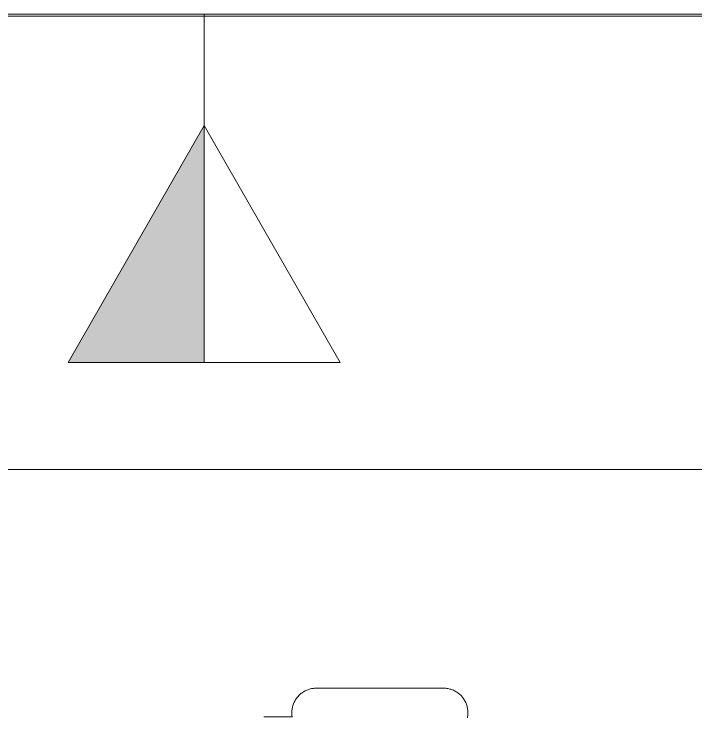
# Model space of a CAD drawing. Header units: inches. Extents: x 1 to 4637, y -664 to 702.
# Drawn here: x 1091.64 to 1121.74, y 404.5 to 435.51 of the extents above; entities that cross this region are included whole.
import ezdxf

# ---------------------------------------------------------------- set-up
doc = ezdxf.new("R2010")
doc.units = ezdxf.units.IN
doc.header["$MEASUREMENT"] = 0
for name, color, linetype, lineweight in [('A-ANNO-NOTE', 131, 'Continuous', 20), ('I-FURN', 30, 'Continuous', 9), ('I-WALL', 2, 'Continuous', 9)]:
    doc.layers.add(name, color=color, linetype=linetype, lineweight=lineweight)

# ---------------------------------------------------------------- blocks, each defined once
blk = doc.blocks.new('Desk - Group 3 - No Side Chairs-V10-New Construction - Tel_Data_Elec Plan')
at = {"layer": 'I-FURN'}
for p, q in [((0, 0), (0, -48)), ((20, -48), (20, 0)), ((29.65, -13.99), (29.65, -19.598)), ((30.919, -20.658), (30.919, -21.914))]:
    blk.add_line(p, q, dxfattribs=at)
at = {"layer": 'I-FURN', "flags": 128}
for points in [[(30.958, -12.932), (30.916, -12.924), (30.873, -12.917), (30.83, -12.912), (30.787, -12.909), (30.744, -12.908), (30.7, -12.908), (30.657, -12.911), (30.614, -12.914), (30.571, -12.92), (30.528, -12.927), (30.486, -12.936), (30.444, -12.947), (30.403, -12.959), (30.362, -12.973), (30.321, -12.989), (30.282, -13.006), (30.243, -13.025), (30.204, -13.045), (30.167, -13.067), (30.131, -13.09), (30.095, -13.115), (30.061, -13.141), (30.027, -13.169), (29.995, -13.198), (29.964, -13.228), (29.934, -13.259), (29.905, -13.292), (29.878, -13.325), (29.852, -13.36), (29.828, -13.396), (29.805, -13.432), (29.783, -13.47), (29.763, -13.508), (29.745, -13.547), (29.728, -13.587), (29.712, -13.628), (29.699, -13.669), (29.687, -13.71), (29.676, -13.752), (29.668, -13.795), (29.661, -13.837), (29.655, -13.88), (29.652, -13.923), (29.65, -13.967), (29.65, -13.99)], [(29.65, -19.598), (29.651, -19.642), (29.653, -19.685), (29.658, -19.728), (29.664, -19.771), (29.671, -19.813), (29.681, -19.856), (29.692, -19.897), (29.705, -19.939), (29.719, -19.98), (29.735, -20.02), (29.753, -20.059), (29.772, -20.098), (29.793, -20.136), (29.815, -20.173), (29.839, -20.209), (29.864, -20.245), (29.891, -20.279), (29.918, -20.312), (29.948, -20.344), (29.978, -20.375), (30.01, -20.404), (30.043, -20.432), (30.076, -20.459), (30.111, -20.485), (30.147, -20.509), (30.184, -20.532), (30.222, -20.553), (30.261, -20.572), (30.3, -20.59), (30.34, -20.607), (30.381, -20.622), (30.422, -20.635), (30.463, -20.647), (30.506, -20.657), (30.548, -20.665), (30.591, -20.671), (30.634, -20.676), (30.677, -20.679), (30.72, -20.68), (30.764, -20.68), (30.807, -20.678), (30.85, -20.674), (30.893, -20.668), (30.936, -20.661)]]:
    blk.add_lwpolyline(points, dxfattribs=at)

msp = doc.modelspace()

# ---------------------------------------------------------------- hatches: boundary and pattern name
at = {"layer": 'A-ANNO-NOTE', "lineweight": 9}
msp.add_hatch(color=256, dxfattribs=at).paths.add_polyline_path([(1100.036, 420.13), (1100.036, 430.589), (1094.036, 420.13)], flags=0)

# ---------------------------------------------------------------- linework, layer by layer
at = {"layer": 'A-ANNO-NOTE'}
for p, q in [((1100.036, 435.508), (1100.036, 420.13)), ((1100.036, 430.589), (1094.036, 420.13)), ((1100.036, 430.589), (1094.036, 420.13)), ((1100.036, 420.13), (1100.036, 430.589)), ((1100.036, 430.589), (1106.036, 420.13)), ((1094.036, 420.13), (1100.036, 420.13)), ((1094.036, 420.13), (1106.036, 420.13))]:
    msp.add_line(p, q, dxfattribs=at)
at = {"layer": 'I-WALL', "color": 250, "lineweight": 20}
msp.add_line((1045.036, 435.508), (1195.286, 435.508), dxfattribs=at)

# ---------------------------------------------------------------- block references
at = {"layer": 'I-FURN', "rotation": 269.9999999999997}
msp.add_blockref('Desk - Group 3 - No Side Chairs-V10-New Construction - Tel_Data_Elec Plan', (1124.586, 435.415), dxfattribs=at)

doc.saveas('drawing.dxf')
